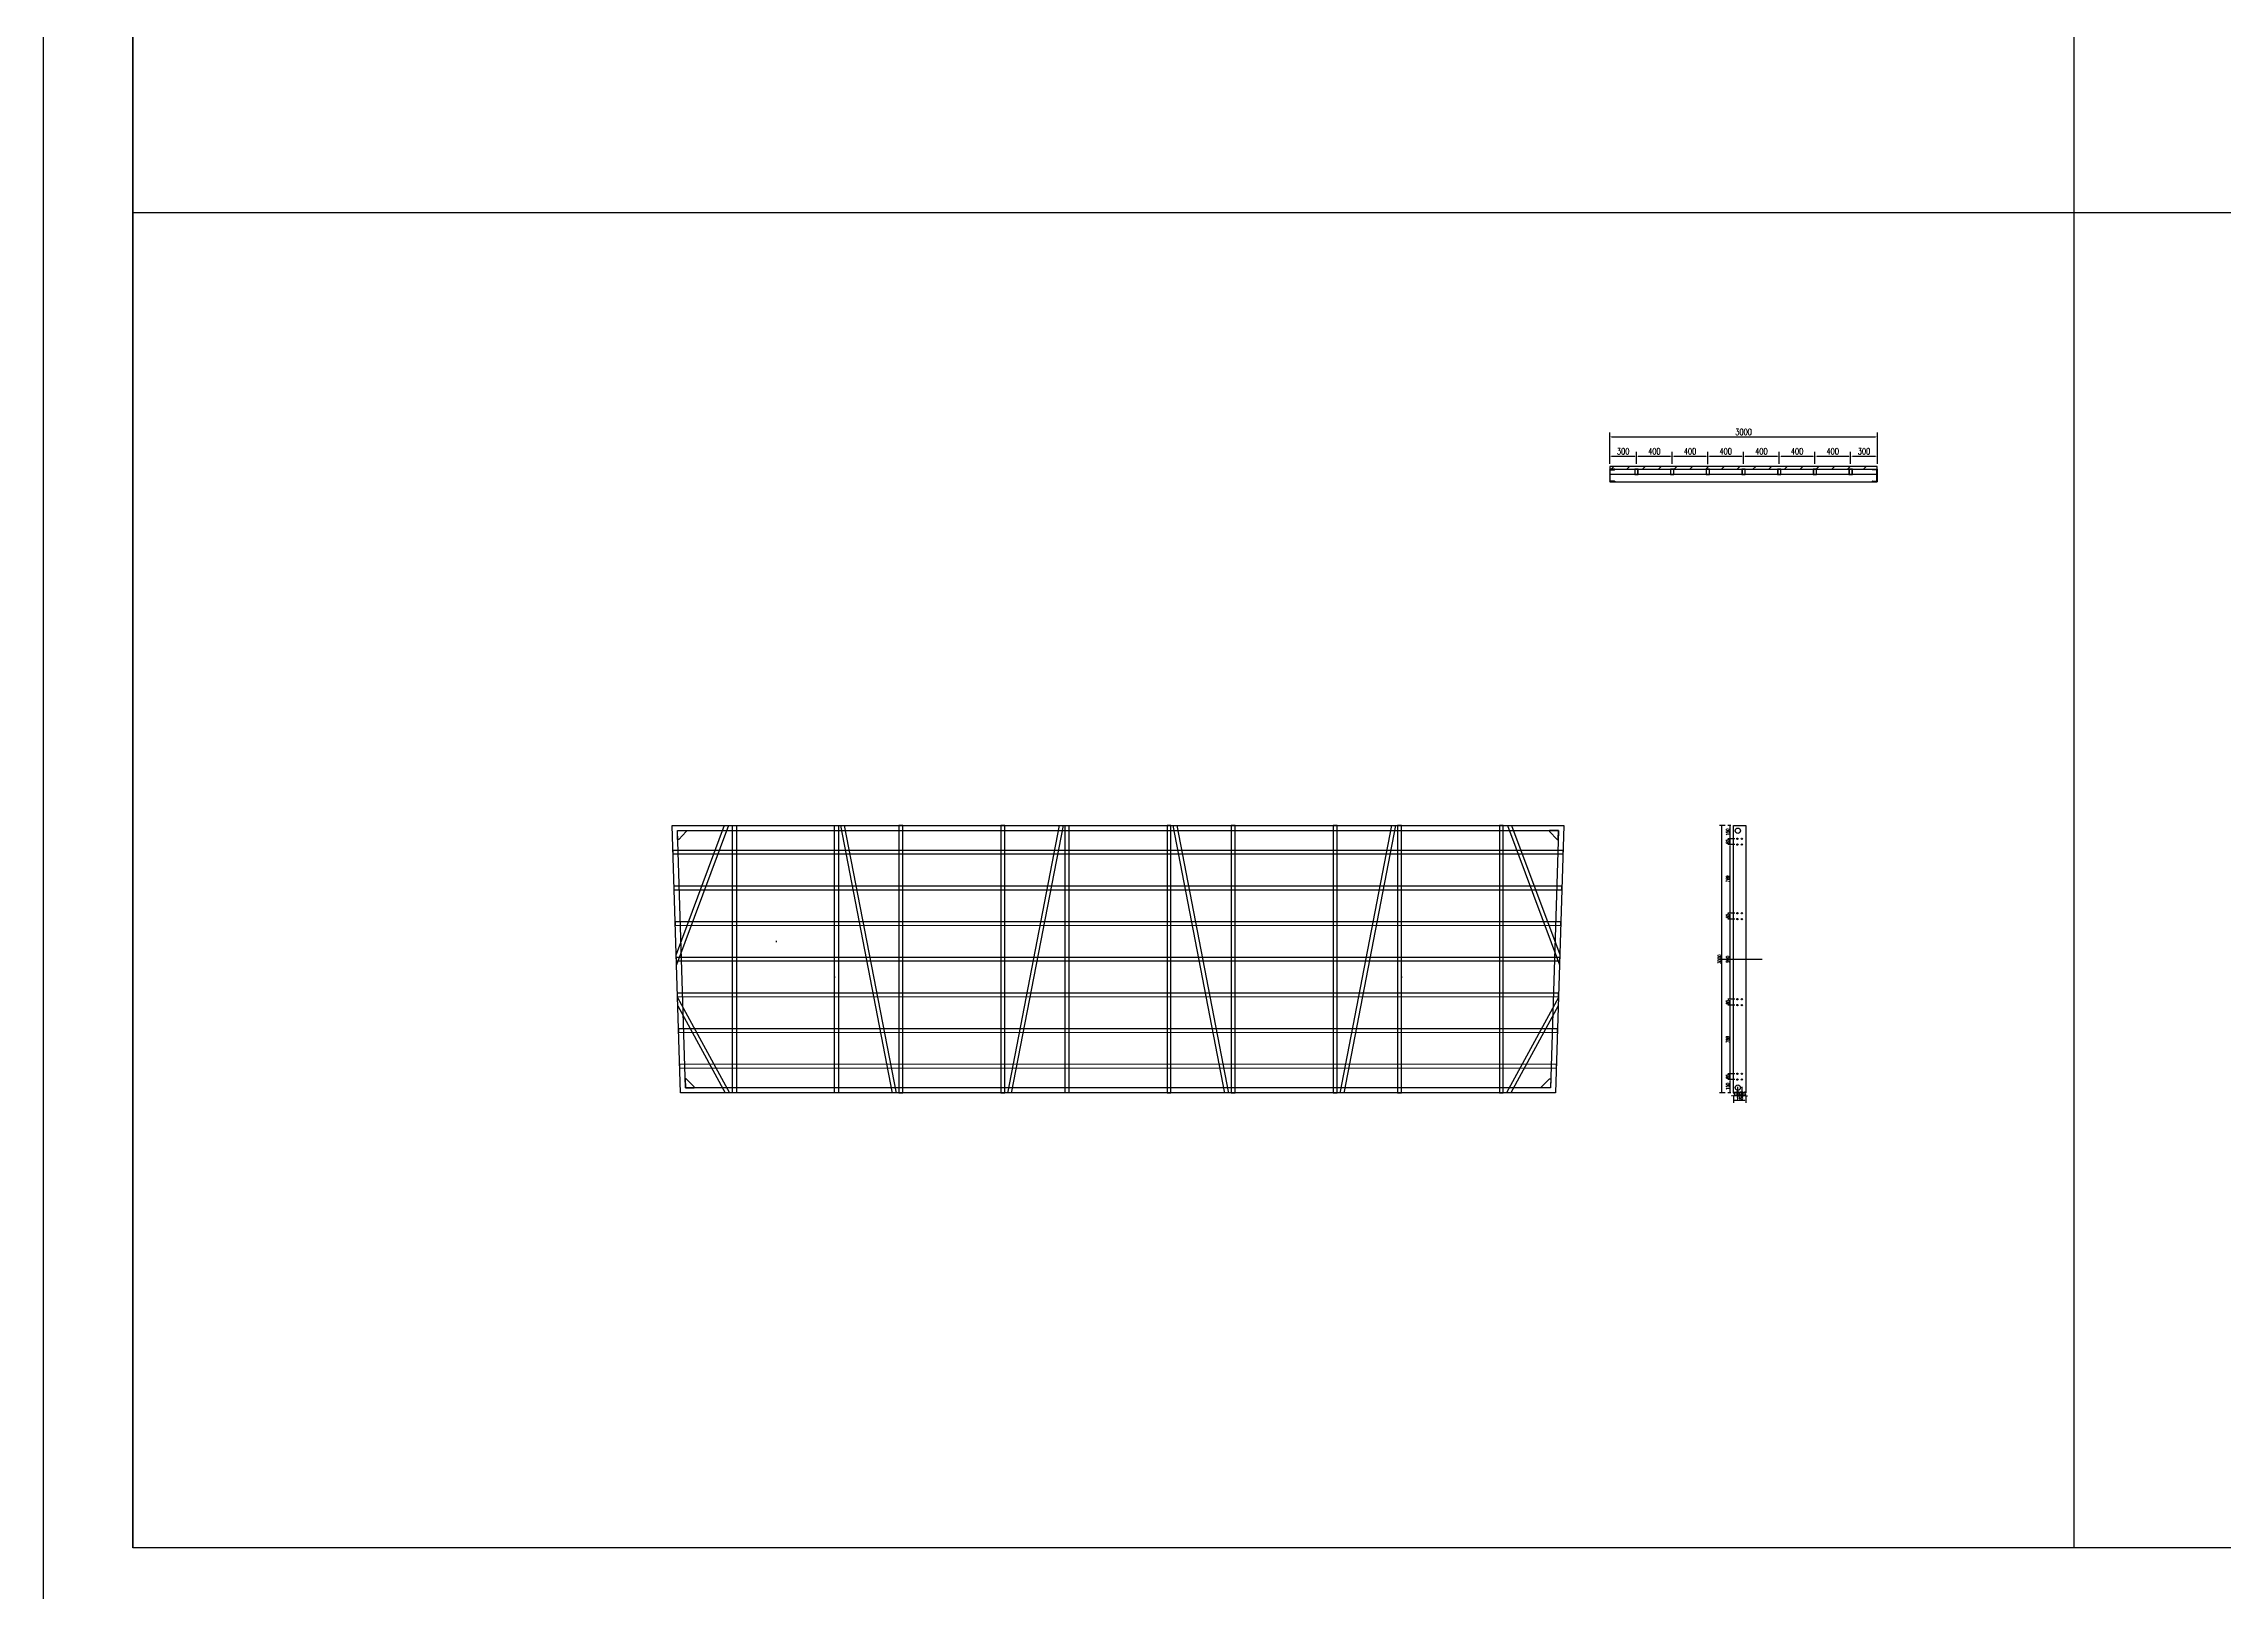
# Model space of a CAD drawing. Extents: x 28624 to 275476, y 13212 to 258202.
# Drawn here: x 54647 to 79096, y 111952 to 129318 of the extents above; entities that cross this region are included whole.
import ezdxf

# ---------------------------------------------------------------- set-up
doc = ezdxf.new("R2010")
doc.units = 0
doc.header["$LTSCALE"] = 1000
doc.header["$MEASUREMENT"] = 0
for name, color, linetype in [('14#槽钢', 3, 'Continuous'), ('PUB_DIM', 3, 'Continuous'), ('W-STEEL_FRAME钢架', 3, 'Continuous'), ('W-STEEL_KEEL钢龙骨', 5, 'Continuous'), ('W-WOOD_FLOOR木地板', 30, 'Continuous'), ('钢架', 90, 'Continuous')]:
    doc.layers.add(name, color=color, linetype=linetype)
doc.styles.add('STANDARD_T3', font='simplex.shx', dxfattribs={"width": 0.7, "bigfont": 'gbcbig.shx'})
doc.dimstyles.new('W&&10', dxfattribs={"dimtxt": 35, "dimasz": 10, "dimexe": 25, "dimexo": 30, "dimgap": 10, "dimtad": 1, "dimdec": 0, "dimzin": 0, "dimdsep": 46, "dimtxsty": 'STANDARD_T3', "dimcen": 0.09, "dimclrd": 1, "dimclre": 1, "dimclrt": 7, "dimazin": 2, "dimtfac": 1, "dimtdec": 0, "dimtix": 1, "dimtmove": 2, "dimatfit": 3, "dimfxl": 100, "dimtolj": 1, "dimtzin": 0, "dimarcsym": 0})
doc.dimstyles.new('W&&20', dxfattribs={"dimtxt": 70, "dimasz": 20, "dimexe": 50, "dimexo": 60, "dimgap": 20, "dimtad": 1, "dimdec": 0, "dimzin": 0, "dimdsep": 46, "dimtxsty": 'STANDARD_T3', "dimcen": 0.09, "dimclrd": 1, "dimclre": 1, "dimclrt": 7, "dimazin": 2, "dimtfac": 1, "dimtdec": 0, "dimtix": 1, "dimtmove": 2, "dimatfit": 3, "dimfxl": 100, "dimtolj": 1, "dimtzin": 0, "dimarcsym": 0})

# ---------------------------------------------------------------- blocks, each defined once
blk = doc.blocks.new('*U391')
at = {"layer": '14#槽钢'}
blk.add_lwpolyline([(0, 29946), (0, -29946)], dxfattribs=at)
blk = doc.blocks.new('*U392')
at = {"layer": '14#槽钢', "color": 0, "linetype": 'ByBlock', "lineweight": -2, "transparency": 16777216}
for p in [(0, 0), (21762, 0)]:
    blk.add_blockref('*U391', p, dxfattribs=at)
blk = doc.blocks.new('*D661')
at = {"layer": 'Defpoints', "color": 0, "transparency": 16777216}
for p in [(73554, 117702), (73636, 117702), (73591, 117552)]:
    blk.add_point(p, dxfattribs=at)
at = {"layer": 'W-STEEL_FRAME钢架', "color": 1, "lineweight": -2, "transparency": 16777216}
for p, q in [((73606, 117702), (73529, 117702)), ((73554, 117562), (73554, 117692)), ((73561, 117552), (73529, 117552))]:
    blk.add_line(p, q, dxfattribs=at)
at = {"layer": 'W-STEEL_FRAME钢架', "color": 1, "transparency": 16777216}
for points in [[(73553, 117692), (73556, 117692), (73554, 117702)], [(73553, 117562), (73556, 117562), (73554, 117552)]]:
    blk.add_solid(points, dxfattribs=at)
at = {"layer": 'W-STEEL_FRAME钢架', "color": 7, "transparency": 16777216, "insert": (73527, 117627), "char_height": 35, "attachment_point": 5, "rotation": 90, "style": 'STANDARD_T3'}
blk.add_mtext('\\A1;150', dxfattribs=at)
blk = doc.blocks.new('*D662')
at = {"layer": 'Defpoints', "color": 0, "transparency": 16777216}
for p in [(73554, 117767), (73636, 117767), (73636, 117702)]:
    blk.add_point(p, dxfattribs=at)
at = {"layer": 'W-STEEL_FRAME钢架', "color": 1, "lineweight": -2, "transparency": 16777216}
for p, q in [((73606, 117767), (73529, 117767)), ((73606, 117702), (73529, 117702)), ((73554, 117712), (73554, 117757))]:
    blk.add_line(p, q, dxfattribs=at)
at = {"layer": 'W-STEEL_FRAME钢架', "color": 1, "transparency": 16777216}
for points in [[(73553, 117757), (73556, 117757), (73554, 117767)], [(73553, 117712), (73556, 117712), (73554, 117702)]]:
    blk.add_solid(points, dxfattribs=at)
at = {"layer": 'W-STEEL_FRAME钢架', "color": 7, "transparency": 16777216, "insert": (73527, 117735), "char_height": 35, "attachment_point": 5, "rotation": 90, "style": 'STANDARD_T3'}
blk.add_mtext('\\A1;65', dxfattribs=at)
blk = doc.blocks.new('*D663')
at = {"layer": 'Defpoints', "color": 0, "transparency": 16777216}
for p in [(73554, 118537), (73636, 118537), (73636, 117767)]:
    blk.add_point(p, dxfattribs=at)
at = {"layer": 'W-STEEL_FRAME钢架', "color": 1, "lineweight": -2, "transparency": 16777216}
for p, q in [((73606, 118537), (73529, 118537)), ((73554, 117777), (73554, 118527)), ((73606, 117767), (73529, 117767))]:
    blk.add_line(p, q, dxfattribs=at)
at = {"layer": 'W-STEEL_FRAME钢架', "color": 1, "transparency": 16777216}
for points in [[(73553, 118527), (73556, 118527), (73554, 118537)], [(73553, 117777), (73556, 117777), (73554, 117767)]]:
    blk.add_solid(points, dxfattribs=at)
at = {"layer": 'W-STEEL_FRAME钢架', "color": 7, "transparency": 16777216, "insert": (73527, 118152), "char_height": 35, "attachment_point": 5, "rotation": 90, "style": 'STANDARD_T3'}
blk.add_mtext('\\A1;769', dxfattribs=at)
blk = doc.blocks.new('*D664')
at = {"layer": 'Defpoints', "color": 0, "transparency": 16777216}
for p in [(73554, 118602), (73636, 118602), (73636, 118537)]:
    blk.add_point(p, dxfattribs=at)
at = {"layer": 'W-STEEL_FRAME钢架', "color": 1, "lineweight": -2, "transparency": 16777216}
for p, q in [((73606, 118602), (73529, 118602)), ((73554, 118547), (73554, 118592)), ((73606, 118537), (73529, 118537))]:
    blk.add_line(p, q, dxfattribs=at)
at = {"layer": 'W-STEEL_FRAME钢架', "color": 1, "transparency": 16777216}
for points in [[(73553, 118592), (73556, 118592), (73554, 118602)], [(73553, 118547), (73556, 118547), (73554, 118537)]]:
    blk.add_solid(points, dxfattribs=at)
at = {"layer": 'W-STEEL_FRAME钢架', "color": 7, "transparency": 16777216, "insert": (73527, 118569), "char_height": 35, "attachment_point": 5, "rotation": 90, "style": 'STANDARD_T3'}
blk.add_mtext('\\A1;65', dxfattribs=at)
blk = doc.blocks.new('*D665')
at = {"layer": 'Defpoints', "color": 0, "transparency": 16777216}
for p in [(73554, 119502), (73636, 119502), (73636, 118602)]:
    blk.add_point(p, dxfattribs=at)
at = {"layer": 'W-STEEL_FRAME钢架', "color": 1, "lineweight": -2, "transparency": 16777216}
for p, q in [((73606, 119502), (73529, 119502)), ((73554, 118612), (73554, 119492)), ((73606, 118602), (73529, 118602))]:
    blk.add_line(p, q, dxfattribs=at)
at = {"layer": 'W-STEEL_FRAME钢架', "color": 1, "transparency": 16777216}
for points in [[(73553, 119492), (73556, 119492), (73554, 119502)], [(73553, 118612), (73556, 118612), (73554, 118602)]]:
    blk.add_solid(points, dxfattribs=at)
at = {"layer": 'W-STEEL_FRAME钢架', "color": 7, "transparency": 16777216, "insert": (73527, 119052), "char_height": 35, "attachment_point": 5, "rotation": 90, "style": 'STANDARD_T3'}
blk.add_mtext('\\A1;900', dxfattribs=at)
blk = doc.blocks.new('*D666')
at = {"layer": 'Defpoints', "color": 0, "transparency": 16777216}
for p in [(73554, 120402), (73636, 120402), (73636, 120337)]:
    blk.add_point(p, dxfattribs=at)
at = {"layer": 'W-STEEL_FRAME钢架', "color": 1, "lineweight": -2, "transparency": 16777216}
for p, q in [((73606, 120402), (73529, 120402)), ((73606, 120337), (73529, 120337)), ((73554, 120347), (73554, 120392))]:
    blk.add_line(p, q, dxfattribs=at)
at = {"layer": 'W-STEEL_FRAME钢架', "color": 1, "transparency": 16777216}
for points in [[(73553, 120392), (73556, 120392), (73554, 120402)], [(73553, 120347), (73556, 120347), (73554, 120337)]]:
    blk.add_solid(points, dxfattribs=at)
at = {"layer": 'W-STEEL_FRAME钢架', "color": 7, "transparency": 16777216, "insert": (73527, 120369), "char_height": 35, "attachment_point": 5, "rotation": 90, "style": 'STANDARD_T3'}
blk.add_mtext('\\A1;65', dxfattribs=at)
blk = doc.blocks.new('*D667')
at = {"layer": 'Defpoints', "color": 0, "transparency": 16777216}
for p in [(73554, 120552), (73591, 120552), (73636, 120402)]:
    blk.add_point(p, dxfattribs=at)
at = {"layer": 'W-STEEL_FRAME钢架', "color": 1, "lineweight": -2, "transparency": 16777216}
for p, q in [((73561, 120552), (73529, 120552)), ((73554, 120412), (73554, 120542)), ((73606, 120402), (73529, 120402))]:
    blk.add_line(p, q, dxfattribs=at)
at = {"layer": 'W-STEEL_FRAME钢架', "color": 1, "transparency": 16777216}
for points in [[(73553, 120542), (73556, 120542), (73554, 120552)], [(73553, 120412), (73556, 120412), (73554, 120402)]]:
    blk.add_solid(points, dxfattribs=at)
at = {"layer": 'W-STEEL_FRAME钢架', "color": 7, "transparency": 16777216, "insert": (73527, 120477), "char_height": 35, "attachment_point": 5, "rotation": 90, "style": 'STANDARD_T3'}
blk.add_mtext('\\A1;150', dxfattribs=at)
blk = doc.blocks.new('*D668')
at = {"layer": 'Defpoints', "color": 0, "transparency": 16777216}
for p in [(73591, 117552), (73591, 117466), (73731, 117552)]:
    blk.add_point(p, dxfattribs=at)
at = {"layer": 'W-STEEL_FRAME钢架', "color": 1, "lineweight": -2, "transparency": 16777216}
for p, q in [((73591, 117522), (73591, 117441)), ((73721, 117466), (73601, 117466)), ((73731, 117522), (73731, 117441))]:
    blk.add_line(p, q, dxfattribs=at)
at = {"layer": 'W-STEEL_FRAME钢架', "color": 1, "transparency": 16777216}
for points in [[(73601, 117468), (73601, 117465), (73591, 117466)], [(73721, 117468), (73721, 117465), (73731, 117466)]]:
    blk.add_solid(points, dxfattribs=at)
at = {"layer": 'W-STEEL_FRAME钢架', "color": 7, "transparency": 16777216, "insert": (73661, 117494), "char_height": 35, "attachment_point": 5, "style": 'STANDARD_T3'}
blk.add_mtext('\\A1;140', dxfattribs=at)
blk = doc.blocks.new('*D669')
at = {"layer": 'Defpoints', "color": 0, "transparency": 16777216}
for p in [(73686, 117702), (73686, 117519), (73731, 117552)]:
    blk.add_point(p, dxfattribs=at)
at = {"layer": 'W-STEEL_FRAME钢架', "color": 1, "lineweight": -2, "transparency": 16777216}
for p, q in [((73686, 117619), (73686, 117494)), ((73676, 117519), (73666, 117519)), ((73731, 117519), (73686, 117519)), ((73731, 117522), (73731, 117494)), ((73741, 117519), (73751, 117519))]:
    blk.add_line(p, q, dxfattribs=at)
at = {"layer": 'W-STEEL_FRAME钢架', "color": 1, "transparency": 16777216}
for points in [[(73676, 117521), (73676, 117518), (73686, 117519)], [(73741, 117521), (73741, 117518), (73731, 117519)]]:
    blk.add_solid(points, dxfattribs=at)
at = {"layer": 'W-STEEL_FRAME钢架', "color": 7, "transparency": 16777216, "insert": (73708, 117547), "char_height": 35, "attachment_point": 5, "style": 'STANDARD_T3'}
blk.add_mtext('\\A1;45', dxfattribs=at)
blk = doc.blocks.new('*D670')
at = {"layer": 'Defpoints', "color": 0, "transparency": 16777216}
for p in [(73636, 117702), (73686, 117702), (73636, 117519)]:
    blk.add_point(p, dxfattribs=at)
at = {"layer": 'W-STEEL_FRAME钢架', "color": 1, "lineweight": -2, "transparency": 16777216}
for p, q in [((73636, 117619), (73636, 117494)), ((73686, 117619), (73686, 117494)), ((73626, 117519), (73616, 117519)), ((73686, 117519), (73636, 117519)), ((73696, 117519), (73706, 117519))]:
    blk.add_line(p, q, dxfattribs=at)
at = {"layer": 'W-STEEL_FRAME钢架', "color": 1, "transparency": 16777216}
for points in [[(73626, 117521), (73626, 117518), (73636, 117519)], [(73696, 117521), (73696, 117518), (73686, 117519)]]:
    blk.add_solid(points, dxfattribs=at)
at = {"layer": 'W-STEEL_FRAME钢架', "color": 7, "transparency": 16777216, "insert": (73661, 117547), "char_height": 35, "attachment_point": 5, "style": 'STANDARD_T3'}
blk.add_mtext('\\A1;50', dxfattribs=at)
blk = doc.blocks.new('*D418')
at = {"layer": 'Defpoints', "color": 0, "transparency": 16777216}
for p in [(73636, 117702), (73591, 117552), (73591, 117519)]:
    blk.add_point(p, dxfattribs=at)
at = {"layer": 'W-STEEL_FRAME钢架', "color": 1, "lineweight": -2, "transparency": 16777216}
for p, q in [((73636, 117619), (73636, 117494)), ((73581, 117519), (73571, 117519)), ((73591, 117522), (73591, 117494)), ((73636, 117519), (73591, 117519)), ((73646, 117519), (73656, 117519))]:
    blk.add_line(p, q, dxfattribs=at)
at = {"layer": 'W-STEEL_FRAME钢架', "color": 1, "transparency": 16777216}
for points in [[(73581, 117521), (73581, 117518), (73591, 117519)], [(73646, 117521), (73646, 117518), (73636, 117519)]]:
    blk.add_solid(points, dxfattribs=at)
at = {"layer": 'W-STEEL_FRAME钢架', "color": 7, "transparency": 16777216, "insert": (73613, 117547), "char_height": 35, "attachment_point": 5, "style": 'STANDARD_T3'}
blk.add_mtext('\\A1;45', dxfattribs=at)
blk = doc.blocks.new('*D419')
at = {"layer": 'Defpoints', "color": 0, "transparency": 16777216}
for p in [(73462, 120552), (73529, 120552), (73529, 117552)]:
    blk.add_point(p, dxfattribs=at)
at = {"layer": 'W-STEEL_FRAME钢架', "color": 1, "lineweight": -2, "transparency": 16777216}
for p, q in [((73499, 120552), (73437, 120552)), ((73462, 117562), (73462, 120542)), ((73499, 117552), (73437, 117552))]:
    blk.add_line(p, q, dxfattribs=at)
at = {"layer": 'W-STEEL_FRAME钢架', "color": 1, "transparency": 16777216}
for points in [[(73460, 120542), (73463, 120542), (73462, 120552)], [(73460, 117562), (73463, 117562), (73462, 117552)]]:
    blk.add_solid(points, dxfattribs=at)
at = {"layer": 'W-STEEL_FRAME钢架', "color": 7, "transparency": 16777216, "insert": (73434, 119052), "char_height": 35, "attachment_point": 5, "rotation": 90, "style": 'STANDARD_T3'}
blk.add_mtext('\\A1;3000', dxfattribs=at)
blk = doc.blocks.new('*D671')
at = {"layer": 'Defpoints', "color": 0, "transparency": 16777216}
for p in [(73554, 119567), (73636, 119567), (73636, 119502)]:
    blk.add_point(p, dxfattribs=at)
at = {"layer": 'W-STEEL_FRAME钢架', "color": 1, "lineweight": -2, "transparency": 16777216}
for p, q in [((73606, 119567), (73529, 119567)), ((73554, 119512), (73554, 119557)), ((73606, 119502), (73529, 119502))]:
    blk.add_line(p, q, dxfattribs=at)
at = {"layer": 'W-STEEL_FRAME钢架', "color": 1, "transparency": 16777216}
for points in [[(73553, 119557), (73556, 119557), (73554, 119567)], [(73553, 119512), (73556, 119512), (73554, 119502)]]:
    blk.add_solid(points, dxfattribs=at)
at = {"layer": 'W-STEEL_FRAME钢架', "color": 7, "transparency": 16777216, "insert": (73527, 119535), "char_height": 35, "attachment_point": 5, "rotation": 90, "style": 'STANDARD_T3'}
blk.add_mtext('\\A1;65', dxfattribs=at)
blk = doc.blocks.new('*D672')
at = {"layer": 'Defpoints', "color": 0, "transparency": 16777216}
for p in [(73554, 120337), (73591, 120337), (73636, 119567)]:
    blk.add_point(p, dxfattribs=at)
at = {"layer": 'W-STEEL_FRAME钢架', "color": 1, "lineweight": -2, "transparency": 16777216}
for p, q in [((73561, 120337), (73529, 120337)), ((73554, 119577), (73554, 120327)), ((73606, 119567), (73529, 119567))]:
    blk.add_line(p, q, dxfattribs=at)
at = {"layer": 'W-STEEL_FRAME钢架', "color": 1, "transparency": 16777216}
for points in [[(73553, 120327), (73556, 120327), (73554, 120337)], [(73553, 119577), (73556, 119577), (73554, 119567)]]:
    blk.add_solid(points, dxfattribs=at)
at = {"layer": 'W-STEEL_FRAME钢架', "color": 7, "transparency": 16777216, "insert": (73527, 119952), "char_height": 35, "attachment_point": 5, "rotation": 90, "style": 'STANDARD_T3'}
blk.add_mtext('\\A1;769', dxfattribs=at)
blk = doc.blocks.new('14a槽钢')
at = {"layer": '钢架'}
h = blk.add_hatch(dxfattribs=at)
h.set_pattern_fill('STEEL', color=4, scale=10)
h.set_pattern_definition([(50.389312, (-1352470.2, 1293523.579), (-9.2899201, 11.2253202), []), (50.389312, (-1352470.2, 1293531.516), (-9.2899201, 11.2253202), [])])
edge = h.paths.add_edge_path()
edge.add_ellipse((-1332250, 1115678), major_axis=(-3.26, 5.03), ratio=0.900468, start_angle=55.3931, end_angle=130.6069)
edge.add_line((-1332252, 1115673), (-1332208, 1115673))
edge.add_ellipse((-1332208, 1115667), major_axis=(0, 6), ratio=0.827586, start_angle=270, end_angle=360, ccw=False)
edge.add_line((-1332203, 1115667), (-1332203, 1115551))
edge.add_ellipse((-1332208, 1115551), major_axis=(0, 6), ratio=0.827586, start_angle=180, end_angle=270, ccw=False)
edge.add_line((-1332208, 1115545), (-1332251, 1115545))
edge.add_ellipse((-1332250, 1115540), major_axis=(3.82, 3.82), ratio=1, start_angle=49.2445, end_angle=141.5341)
edge.add_line((-1332256, 1115539), (-1332198, 1115539))
edge.add_line((-1332198, 1115539), (-1332198, 1115679))
edge.add_line((-1332198, 1115679), (-1332256, 1115679))
for p, q in [((-1332256, 1115679, 0), (-1332198, 1115679, 0)), ((-1332208, 1115673, 0), (-1332251, 1115673, 0)), ((-1332246, 1115679, 0), (-1332246, 1115679, 0)), ((-1332203, 1115551, 0), (-1332203, 1115667, 0)), ((-1332198, 1115679, 0), (-1332198, 1115539, 0)), ((-1332198, 1115539, 0), (-1332256, 1115539, 0)), ((-1332251, 1115545, 0), (-1332208, 1115545, 0)), ((-1332246, 1115539, 0), (-1332246, 1115539, 0))]:
    blk.add_line(p, q, dxfattribs=at)
for centre, start_param, end_param in [((-1332251, 1115679, 0), 1.570796, 3.141593), ((-1332208, 1115667, 0), 4.712389, 6.283185), ((-1332208, 1115667, 0), 4.712389, 6.283185), ((-1332251, 1115539, 0), 0, 1.570796), ((-1332208, 1115551, 0), 3.141593, 4.712389)]:
    blk.add_ellipse(centre, major_axis=(0, 6), ratio=0.827586, start_param=start_param, end_param=end_param, dxfattribs=at)
blk = doc.blocks.new('*D532')
at = {"color": 1, "lineweight": -2, "transparency": 16777216}
for p, q in [((72205, 124635), (72205, 124959)), ((75205, 124635), (75205, 124959)), ((72225, 124909), (75185, 124909))]:
    blk.add_line(p, q, dxfattribs=at)
at = {"color": 1, "transparency": 16777216}
for points in [[(72225, 124912), (72225, 124906), (72205, 124909)], [(75185, 124912), (75185, 124906), (75205, 124909)]]:
    blk.add_solid(points, dxfattribs=at)
at = {"layer": 'Defpoints', "color": 0, "transparency": 16777216}
for p in [(75205, 124909), (72205, 124575), (75205, 124575)]:
    blk.add_point(p, dxfattribs=at)
at = {"color": 7, "transparency": 16777216, "insert": (73705, 124964), "char_height": 70, "attachment_point": 5, "style": 'STANDARD_T3'}
blk.add_mtext('\\A1;3000', dxfattribs=at)
blk = doc.blocks.new('ganglonggu')
at = {"layer": 'W-STEEL_KEEL钢龙骨'}
for points in [[(-1338169, 1115605), (-1338129, 1115605), (-1338129, 1115665), (-1338169, 1115665)], [(-1338166, 1115608), (-1338132, 1115608), (-1338132, 1115662), (-1338166, 1115662)]]:
    blk.add_lwpolyline(points, close=True, dxfattribs=at)
blk = doc.blocks.new('*U389')
blk.add_blockref('ganglonggu', (1338149, -1115635))
blk = doc.blocks.new('*U390')
at = {"layer": 'W-STEEL_KEEL钢龙骨', "color": 0, "linetype": 'ByBlock', "lineweight": -2}
for p in [(0, 0), (400, 0), (800, 0), (1200, 0), (1600, 0), (2000, 0)]:
    blk.add_blockref('*U389', p, dxfattribs=at)
at = {"layer": 'W-STEEL_KEEL钢龙骨', "color": 0, "linetype": 'ByBlock', "lineweight": -2, "transparency": 16777216}
blk.add_blockref('*U389', (2400, 0), dxfattribs=at)
blk = doc.blocks.new('*D533')
at = {"layer": 'Defpoints', "color": 0, "transparency": 16777216}
for p in [(72505, 124692), (72205, 124545), (72505, 124545)]:
    blk.add_point(p, dxfattribs=at)
at = {"layer": 'PUB_DIM', "color": 1, "lineweight": -2, "transparency": 16777216}
for p, q in [((72205, 124605), (72205, 124742)), ((72225, 124692), (72485, 124692)), ((72505, 124605), (72505, 124742))]:
    blk.add_line(p, q, dxfattribs=at)
at = {"layer": 'PUB_DIM', "color": 1, "transparency": 16777216}
for points in [[(72225, 124695), (72225, 124688), (72205, 124692)], [(72485, 124695), (72485, 124688), (72505, 124692)]]:
    blk.add_solid(points, dxfattribs=at)
at = {"layer": 'PUB_DIM', "color": 7, "transparency": 16777216, "insert": (72355, 124747), "char_height": 70, "attachment_point": 5, "style": 'STANDARD_T3'}
blk.add_mtext('\\A1;300', dxfattribs=at)
blk = doc.blocks.new('*D534')
at = {"layer": 'Defpoints', "color": 0, "transparency": 16777216}
for p in [(72905, 124692), (72505, 124545), (72905, 124545)]:
    blk.add_point(p, dxfattribs=at)
at = {"layer": 'PUB_DIM', "color": 1, "lineweight": -2, "transparency": 16777216}
for p, q in [((72505, 124605), (72505, 124742)), ((72525, 124692), (72885, 124692)), ((72905, 124605), (72905, 124742))]:
    blk.add_line(p, q, dxfattribs=at)
at = {"layer": 'PUB_DIM', "color": 1, "transparency": 16777216}
for points in [[(72525, 124695), (72525, 124688), (72505, 124692)], [(72885, 124695), (72885, 124688), (72905, 124692)]]:
    blk.add_solid(points, dxfattribs=at)
at = {"layer": 'PUB_DIM', "color": 7, "transparency": 16777216, "insert": (72705, 124747), "char_height": 70, "attachment_point": 5, "style": 'STANDARD_T3'}
blk.add_mtext('\\A1;400', dxfattribs=at)
blk = doc.blocks.new('*D535')
at = {"layer": 'Defpoints', "color": 0, "transparency": 16777216}
for p in [(73305, 124692), (72905, 124545), (73305, 124542)]:
    blk.add_point(p, dxfattribs=at)
at = {"layer": 'PUB_DIM', "color": 1, "lineweight": -2, "transparency": 16777216}
for p, q in [((72905, 124605), (72905, 124742)), ((72925, 124692), (73285, 124692)), ((73305, 124602), (73305, 124742))]:
    blk.add_line(p, q, dxfattribs=at)
at = {"layer": 'PUB_DIM', "color": 1, "transparency": 16777216}
for points in [[(72925, 124695), (72925, 124688), (72905, 124692)], [(73285, 124695), (73285, 124688), (73305, 124692)]]:
    blk.add_solid(points, dxfattribs=at)
at = {"layer": 'PUB_DIM', "color": 7, "transparency": 16777216, "insert": (73105, 124747), "char_height": 70, "attachment_point": 5, "style": 'STANDARD_T3'}
blk.add_mtext('\\A1;400', dxfattribs=at)
blk = doc.blocks.new('*D536')
at = {"layer": 'Defpoints', "color": 0, "transparency": 16777216}
for p in [(73705, 124692), (73305, 124542), (73705, 124545)]:
    blk.add_point(p, dxfattribs=at)
at = {"layer": 'PUB_DIM', "color": 1, "lineweight": -2, "transparency": 16777216}
for p, q in [((73305, 124602), (73305, 124742)), ((73325, 124692), (73685, 124692)), ((73705, 124605), (73705, 124742))]:
    blk.add_line(p, q, dxfattribs=at)
at = {"layer": 'PUB_DIM', "color": 1, "transparency": 16777216}
for points in [[(73325, 124695), (73325, 124688), (73305, 124692)], [(73685, 124695), (73685, 124688), (73705, 124692)]]:
    blk.add_solid(points, dxfattribs=at)
at = {"layer": 'PUB_DIM', "color": 7, "transparency": 16777216, "insert": (73505, 124747), "char_height": 70, "attachment_point": 5, "style": 'STANDARD_T3'}
blk.add_mtext('\\A1;400', dxfattribs=at)
blk = doc.blocks.new('*D537')
at = {"layer": 'Defpoints', "color": 0, "transparency": 16777216}
for p in [(74105, 124692), (73705, 124545), (74105, 124545)]:
    blk.add_point(p, dxfattribs=at)
at = {"layer": 'PUB_DIM', "color": 1, "lineweight": -2, "transparency": 16777216}
for p, q in [((73705, 124605), (73705, 124742)), ((73725, 124692), (74085, 124692)), ((74105, 124605), (74105, 124742))]:
    blk.add_line(p, q, dxfattribs=at)
at = {"layer": 'PUB_DIM', "color": 1, "transparency": 16777216}
for points in [[(73725, 124695), (73725, 124688), (73705, 124692)], [(74085, 124695), (74085, 124688), (74105, 124692)]]:
    blk.add_solid(points, dxfattribs=at)
at = {"layer": 'PUB_DIM', "color": 7, "transparency": 16777216, "insert": (73905, 124747), "char_height": 70, "attachment_point": 5, "style": 'STANDARD_T3'}
blk.add_mtext('\\A1;400', dxfattribs=at)
blk = doc.blocks.new('*D538')
at = {"layer": 'Defpoints', "color": 0, "transparency": 16777216}
for p in [(74505, 124692), (74105, 124545), (74505, 124545)]:
    blk.add_point(p, dxfattribs=at)
at = {"layer": 'PUB_DIM', "color": 1, "lineweight": -2, "transparency": 16777216}
for p, q in [((74105, 124605), (74105, 124742)), ((74125, 124692), (74485, 124692)), ((74505, 124605), (74505, 124742))]:
    blk.add_line(p, q, dxfattribs=at)
at = {"layer": 'PUB_DIM', "color": 1, "transparency": 16777216}
for points in [[(74125, 124695), (74125, 124688), (74105, 124692)], [(74485, 124695), (74485, 124688), (74505, 124692)]]:
    blk.add_solid(points, dxfattribs=at)
at = {"layer": 'PUB_DIM', "color": 7, "transparency": 16777216, "insert": (74305, 124747), "char_height": 70, "attachment_point": 5, "style": 'STANDARD_T3'}
blk.add_mtext('\\A1;400', dxfattribs=at)
blk = doc.blocks.new('*D539')
at = {"layer": 'Defpoints', "color": 0, "transparency": 16777216}
for p in [(74905, 124692), (74505, 124545), (74905, 124545)]:
    blk.add_point(p, dxfattribs=at)
at = {"layer": 'PUB_DIM', "color": 1, "lineweight": -2, "transparency": 16777216}
for p, q in [((74505, 124605), (74505, 124742)), ((74525, 124692), (74885, 124692)), ((74905, 124605), (74905, 124742))]:
    blk.add_line(p, q, dxfattribs=at)
at = {"layer": 'PUB_DIM', "color": 1, "transparency": 16777216}
for points in [[(74525, 124695), (74525, 124688), (74505, 124692)], [(74885, 124695), (74885, 124688), (74905, 124692)]]:
    blk.add_solid(points, dxfattribs=at)
at = {"layer": 'PUB_DIM', "color": 7, "transparency": 16777216, "insert": (74705, 124747), "char_height": 70, "attachment_point": 5, "style": 'STANDARD_T3'}
blk.add_mtext('\\A1;400', dxfattribs=at)
blk = doc.blocks.new('*D540')
at = {"layer": 'Defpoints', "color": 0, "transparency": 16777216}
for p in [(75205, 124692), (74905, 124545), (75205, 124545)]:
    blk.add_point(p, dxfattribs=at)
at = {"layer": 'PUB_DIM', "color": 1, "lineweight": -2, "transparency": 16777216}
for p, q in [((74905, 124605), (74905, 124742)), ((74925, 124692), (75185, 124692)), ((75205, 124605), (75205, 124742))]:
    blk.add_line(p, q, dxfattribs=at)
at = {"layer": 'PUB_DIM', "color": 1, "transparency": 16777216}
for points in [[(74925, 124695), (74925, 124688), (74905, 124692)], [(75185, 124695), (75185, 124688), (75205, 124692)]]:
    blk.add_solid(points, dxfattribs=at)
at = {"layer": 'PUB_DIM', "color": 7, "transparency": 16777216, "insert": (75055, 124747), "char_height": 70, "attachment_point": 5, "style": 'STANDARD_T3'}
blk.add_mtext('\\A1;300', dxfattribs=at)

msp = doc.modelspace()

# ---------------------------------------------------------------- hatches: boundary and pattern name
at = {"layer": 'W-WOOD_FLOOR木地板'}
h = msp.add_hatch(dxfattribs=at)
h.set_pattern_fill('木板', color=256, scale=100)
h.set_pattern_definition([(0, (1618561.2, -1010285.48), (0, 125), []), (45, (1618561.2, -1010285.48), (-88.388348, 88.388348), [])])
h.paths.add_polyline_path([(75204.7, 124575.4), (72204.7, 124575.4), (72204.7, 124545.4), (75204.7, 124545.4)])

# ---------------------------------------------------------------- linework, layer by layer
at = {"layer": '14#槽钢'}
for points in [[(54647.2, 173343.2), (143693.8, 173343.2), (143693.8, 111452.1), (54647.2, 111452.1)], [(55647.2, 172343.2), (142693.8, 172343.2), (142693.8, 112452.1), (55647.2, 112452.1)], [(61692.3, 120551.5), (71690.7, 120551.5), (71596.8, 117551.9), (61785.9, 117551.9)], [(61752.1, 120493.5), (71630.9, 120493.5), (71540.6, 117609.9), (61842.2, 117609.9)]]:
    msp.add_lwpolyline(points, close=True, dxfattribs=at)
for points in [[(55647.2, 127424.9), (142693.8, 127424.9)], [(62278, 120551.5), (61737.5, 119102.5)], [(62323.9, 120551.5), (61741.1, 118989)], [(63580, 120551.5), (64160.9, 117551.4)], [(63623.8, 120551.5), (64204.7, 117551.4)], [(66033.2, 120551.5), (65452.3, 117551.4)], [(66077, 120551.5), (65496.1, 117551.4)], [(67306, 120551.5), (67886.9, 117551.4)], [(67349.8, 120551.5), (67930.7, 117551.4)], [(69759.2, 120551.5), (69178.3, 117551.4)], [(69803, 120551.5), (69222.1, 117551.4)], [(71058.8, 120551.5), (71641.7, 118989)], [(71104.7, 120551.5), (71645.3, 119102.5)], [(61752.5, 118622.7), (62336.2, 117551.9)], [(71630.3, 118622.7), (71046.6, 117551.9)], [(61755.5, 118527.4), (62287.2, 117551.9)], [(71627.3, 118527.4), (71095.6, 117551.9)]]:
    msp.add_lwpolyline(points, dxfattribs=at)
at = {"layer": 'PUB_DIM'}
for p, q in [((62854.5, 119251.5), (62868.5, 119251.5)), ((62861.5, 119258.5), (62861.5, 119244.5)), ((63504.9, 118851.5), (63518.9, 118851.5)), ((63511.9, 118858.5), (63511.9, 118844.5)), ((69878, 118851.5), (69864, 118851.5)), ((69871, 118858.5), (69871, 118844.5))]:
    msp.add_line(p, q, dxfattribs=at)
at = {"layer": 'W-STEEL_FRAME钢架'}
msp.add_line((73461.6, 119051.9), (73914.2, 119051.9), dxfattribs=at)
for points in [[(72204.7, 124405.4), (75204.7, 124405.4), (75204.7, 124485.4), (72204.7, 124485.4)], [(62371.3, 120551.5), (62414.3, 120551.5), (62414.3, 117551.5), (62371.3, 117551.5)], [(63514.3, 120551.5), (63557.3, 120551.5), (63557.3, 117551.5), (63514.3, 117551.5)], [(64278.5, 120551.5), (64235.5, 120551.5), (64235.5, 117551.5), (64278.5, 117551.5)], [(65421.5, 120551.5), (65378.5, 120551.5), (65378.5, 117551.5), (65421.5, 117551.5)], [(66098.5, 120551.5), (66141.5, 120551.5), (66141.5, 117551.5), (66098.5, 117551.5)], [(67284.5, 120551.5), (67241.5, 120551.5), (67241.5, 117551.5), (67284.5, 117551.5)], [(68004.5, 120551.5), (67961.5, 120551.5), (67961.5, 117551.5), (68004.5, 117551.5)], [(69147.5, 120551.5), (69104.5, 120551.5), (69104.5, 117551.5), (69147.5, 117551.5)], [(69868.6, 120551.5), (69825.6, 120551.5), (69825.6, 117551.5), (69868.6, 117551.5)], [(71011.6, 120551.5), (70968.6, 120551.5), (70968.6, 117551.5), (71011.6, 117551.5)], [(73590.9, 117551.9), (73590.9, 120551.9), (73730.9, 120551.9), (73730.9, 117551.9)]]:
    msp.add_lwpolyline(points, close=True, dxfattribs=at)
at = {"layer": 'W-STEEL_FRAME钢架', "color": 1}
for points in [[(61768.9, 120392.9), (61755.3, 120393), (61752.1, 120492.9), (61852.1, 120492.9), (61852.1, 120482.9)], [(71613.9, 120392.9), (71627.5, 120393), (71630.6, 120492.9), (71530.6, 120492.9), (71530.6, 120482.9)], [(61852.2, 117709.9), (61839, 117710), (61842.2, 117609.9), (61942.2, 117609.9), (61942.2, 117619.9)], [(71530.6, 117709.9), (71543.7, 117710), (71540.6, 117609.9), (71440.6, 117609.9), (71440.6, 117619.9)]]:
    msp.add_lwpolyline(points, close=True, dxfattribs=at)
at = {"layer": 'W-STEEL_FRAME钢架'}
for centre in [(73640.9, 120491.9), (73640.9, 117611.9)]:
    msp.add_circle(centre, 30, dxfattribs=at)
at = {"layer": 'W-STEEL_FRAME钢架', "color": 1}
for centre in [(73635.9, 120401.9), (73635.9, 120336.6), (73685.9, 120401.9), (73685.9, 120336.6), (73635.9, 119567.2), (73685.9, 119567.2), (73635.9, 119501.9), (73685.9, 119501.9), (73635.9, 118601.9), (73685.9, 118601.9), (73635.9, 118536.6), (73685.9, 118536.6), (73635.9, 117767.2), (73635.9, 117701.9), (73685.9, 117767.2), (73685.9, 117701.9)]:
    msp.add_circle(centre, 7.5, dxfattribs=at)
at = {"layer": 'W-STEEL_KEEL钢龙骨'}
for points in [[(61701.7, 120231.5), (71681.3, 120231.5), (71681.3, 120271.5), (61701.7, 120271.5)], [(61714.2, 119830.1), (71668.8, 119829.9), (71668.8, 119869.9), (61714.2, 119870.1)], [(61728.8, 119432.3), (71656.3, 119430.8), (71656.3, 119470.8), (61728.8, 119472.3)], [(61739.1, 119031.7), (71643.8, 119031.7), (71643.8, 119071.7), (61739.1, 119071.7)], [(61751.6, 118631.3), (71631.3, 118632.1), (71631.3, 118672.1), (61751.6, 118671.3)], [(61764.1, 118231.3), (71618.8, 118232), (71618.8, 118272), (61764.1, 118271.3)], [(61776.5, 117834.5), (71606.2, 117831.1), (71606.2, 117871.1), (61776.5, 117874.5)]]:
    msp.add_lwpolyline(points, close=True, dxfattribs=at)
at = {"layer": 'W-WOOD_FLOOR木地板'}
msp.add_lwpolyline([(72204.7, 124545.4), (75204.7, 124545.4), (75204.7, 124575.4), (72204.7, 124575.4)], close=True, dxfattribs=at)

# ---------------------------------------------------------------- block references
at = {"layer": '14#槽钢'}
msp.add_blockref('*U392', (55647.2, 142397.7), dxfattribs=at)
at = {"layer": 'W-STEEL_FRAME钢架', "xscale": -1}
msp.add_blockref('14a槽钢', (-1259993.1, -991133.6, 0), dxfattribs=at)
at = {"layer": 'W-STEEL_FRAME钢架'}
msp.add_blockref('14a槽钢', (1407402.5, -991133.6, 0), dxfattribs=at)
at = {"layer": 'W-STEEL_KEEL钢龙骨'}
msp.add_blockref('*U390', (72504.7, 124515.4), dxfattribs=at)

# ---------------------------------------------------------------- dimensions: what is measured, and where the dimension line sits
dim = msp.add_linear_dim(base=(75204.5, 124909), p1=(72204.7, 124575.4), p2=(75204.5, 124575.4), dimstyle='W&&20')
dim.commit()
dim.dimension.update_dxf_attribs({"geometry": '*D532', "text_midpoint": (73704.6, 124964)})
at = {"layer": 'PUB_DIM'}
for base, p1, p2, picture, middle in [((72504.7, 124691.6), (72204.7, 124545.4), (72504.7, 124545.4), '*D533', (72354.7, 124746.6)), ((72904.7, 124691.6), (72504.7, 124545.4), (72904.7, 124545.4), '*D534', (72704.7, 124746.6)), ((73304.7, 124691.6), (72904.7, 124545.4), (73304.7, 124542.4), '*D535', (73104.7, 124746.6)), ((73704.7, 124691.6), (73304.7, 124542.4), (73704.7, 124545.4), '*D536', (73504.7, 124746.6)), ((74104.7, 124691.6), (73704.7, 124545.4), (74104.7, 124545.4), '*D537', (73904.7, 124746.6)), ((74504.7, 124691.6), (74104.7, 124545.4), (74504.7, 124545.4), '*D538', (74304.7, 124746.6)), ((74904.7, 124691.6), (74504.7, 124545.4), (74904.7, 124545.4), '*D539', (74704.7, 124746.6)), ((75204.7, 124691.6), (74904.7, 124545.4), (75204.7, 124545.4), '*D540', (75054.7, 124746.6))]:
    dim = msp.add_linear_dim(base=base, p1=p1, p2=p2, dimstyle='W&&20', dxfattribs=at)
    dim.commit()
    dim.dimension.update_dxf_attribs({"geometry": picture, "text_midpoint": middle})
at = {"layer": 'W-STEEL_FRAME钢架'}
for base, p1, p2, angle, picture, middle in [((73461.6, 120551.9), (73529.5, 117551.9), (73529.5, 120551.9), 90, '*D419', (73434.1, 119051.9)), ((73554.5, 120551.9), (73635.9, 120401.9), (73590.9, 120551.9), 90, '*D667', (73527, 120476.9)), ((73554.5, 120401.9), (73635.9, 120336.6), (73635.9, 120401.9), 90, '*D666', (73527, 120369.2)), ((73554.5, 120336.6), (73635.9, 119567.2), (73590.9, 120336.6), 90, '*D672', (73527, 119951.9)), ((73554.5, 119567.2), (73635.9, 119501.9), (73635.9, 119567.2), 90, '*D671', (73527, 119534.6)), ((73554.5, 119501.9), (73635.9, 118601.9), (73635.9, 119501.9), 90, '*D665', (73527, 119051.9)), ((73554.5, 118601.9), (73635.9, 118536.6), (73635.9, 118601.9), 90, '*D664', (73527, 118569.2)), ((73554.5, 118536.6), (73635.9, 117767.2), (73635.9, 118536.6), 90, '*D663', (73527, 118151.9)), ((73554.5, 117767.2), (73635.9, 117701.9), (73635.9, 117767.2), 90, '*D662', (73527, 117734.6)), ((73554.5, 117701.9), (73590.9, 117551.9), (73635.9, 117701.9), 90, '*D661', (73527, 117626.9)), ((73590.9, 117466.4), (73730.9, 117551.9), (73590.9, 117551.9), 180, '*D668', (73660.9, 117493.9))]:
    dim = msp.add_linear_dim(base=base, p1=p1, p2=p2, angle=angle, dimstyle='W&&10', dxfattribs=at)
    dim.commit()
    dim.dimension.update_dxf_attribs({"geometry": picture, "text_midpoint": middle})
for base, p1, p2, picture, middle in [((73590.9, 117519.2), (73635.9, 117701.9), (73590.9, 117551.9), '*D418', (73613.4, 117546.7)), ((73635.9, 117519.2), (73685.9, 117701.9), (73635.9, 117701.9), '*D670', (73660.9, 117546.7)), ((73685.9, 117519.2), (73730.9, 117551.9), (73685.9, 117701.9), '*D669', (73708.4, 117546.7))]:
    dim = msp.add_linear_dim(base=base, p1=p1, p2=p2, angle=180, dimstyle='W&&10', override={"dimfxlon": 1}, dxfattribs=at)
    dim.commit()
    dim.dimension.update_dxf_attribs({"geometry": picture, "text_midpoint": middle})

doc.saveas('drawing.dxf')
